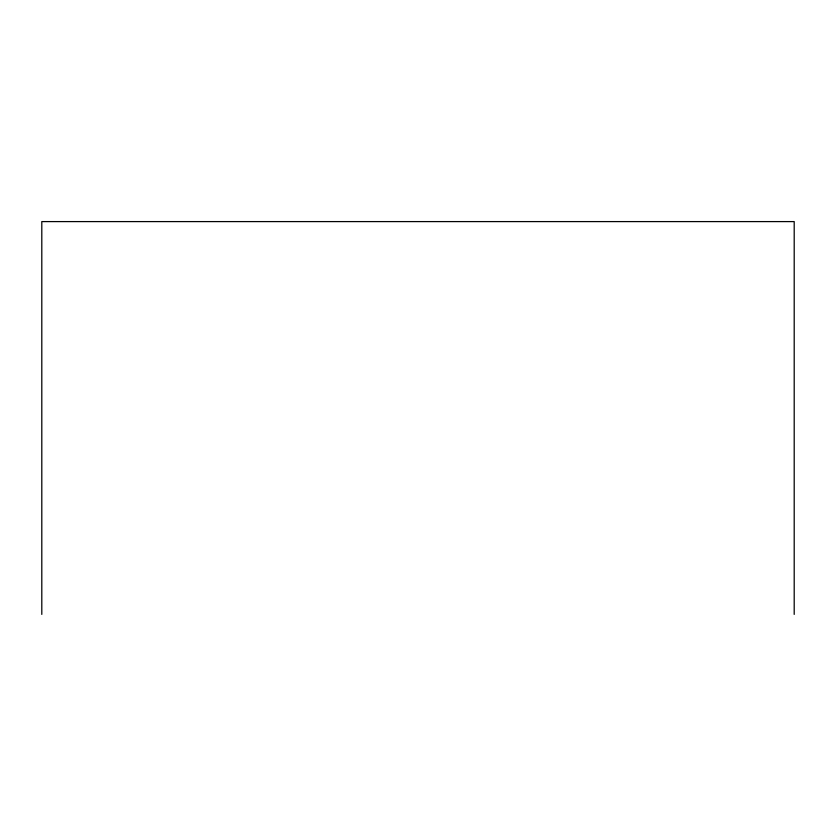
<?xml version="1.0" encoding="UTF-8"?>
<svg xmlns="http://www.w3.org/2000/svg" width="836" height="836" viewBox="0 0 836 836"><rect width="100%" height="100%" fill="white"/><g stroke="black" fill="none" stroke-linecap="round" stroke-linejoin="round"><path stroke-width="1.25" d="M794.2 614.408L794.2 221.592L41.8 221.592L41.8 614.408"/></g></svg>
